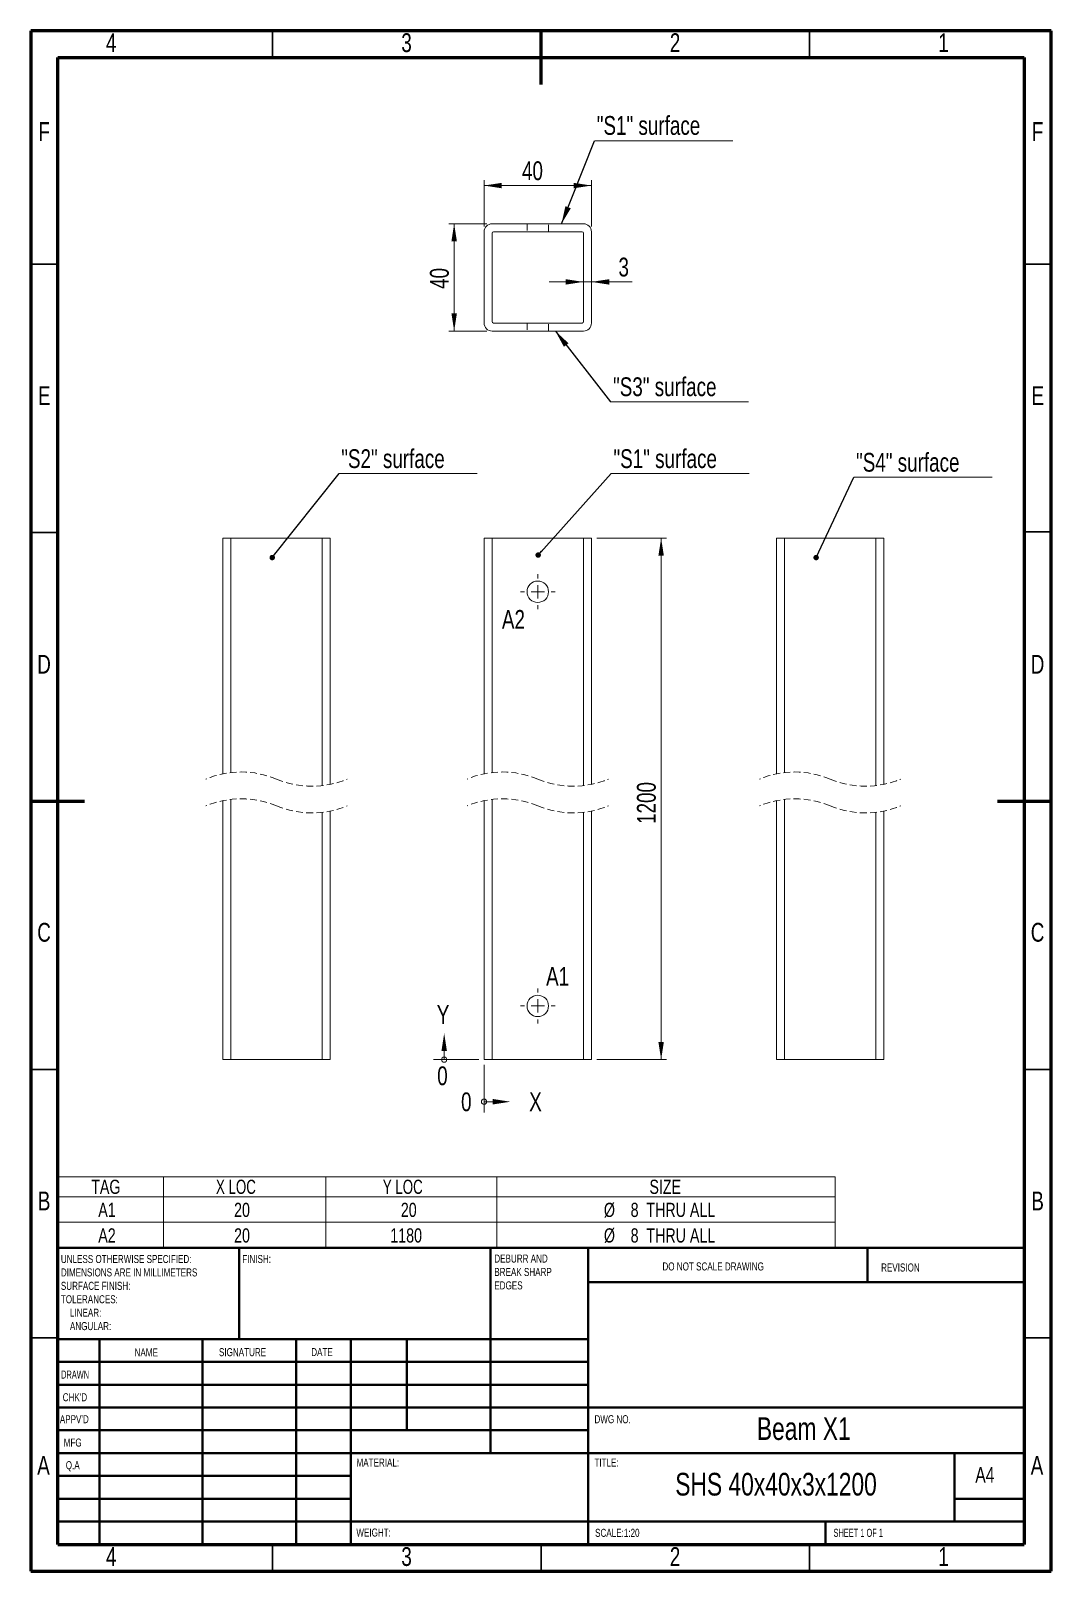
# Model space of a CAD drawing. Header units: millimetres. Extents: x 15 to 205, y 5 to 292.
import ezdxf

# ---------------------------------------------------------------- set-up
doc = ezdxf.new("R2010")
doc.units = ezdxf.units.MM
doc.linetypes.add('HIDDEN', pattern=[1.905, 1.27, -0.635])
doc.styles.add('SLDTEXTSTYLE0', font='TXT', dxfattribs={"width": 0.75})
doc.styles.add('SLDTEXTSTYLE1', font='TXT', dxfattribs={"width": 0.686449})
doc.styles.add('SLDTEXTSTYLE2', font='TXT', dxfattribs={"width": 0.6875})
doc.styles.add('SLDTEXTSTYLE3', font='TXT', dxfattribs={"width": 0.7})
doc.dimstyles.new('SLDDIMSTYLE0', dxfattribs={"dimtxt": 3.5, "dimasz": 3.302, "dimexe": 0, "dimexo": 0.0625, "dimgap": 0.875, "dimtad": 1, "dimlfac": 2, "dimrnd": 1e-09, "dimzin": 12, "dimdsep": 46, "dimtxsty": 'SLDTEXTSTYLE0', "dimsah": 1, "dimcen": 0.09, "dimadec": 0, "dimazin": 3, "dimtfac": 1, "dimtofl": 0, "dimtmove": 0, "dimatfit": 3, "dimfxl": 1, "dimfrac": 2, "dimtolj": 1, "dimtzin": 12, "dimarcsym": 0})
doc.dimstyles.new('SLDDIMSTYLE1', dxfattribs={"dimtxt": 0.18, "dimasz": 1.016, "dimexe": 0, "dimexo": 0.0625, "dimgap": 0, "dimtad": 0, "dimtih": 1, "dimtoh": 1, "dimdec": 0, "dimrnd": 1e-09, "dimzin": 0, "dimdsep": 46, "dimtxsty": 'Standard', "dimblk1": 'DOT', "dimblk2": 'DOT', "dimsah": 1, "dimcen": 0.09, "dimadec": 0, "dimazin": 0, "dimtfac": 1.016, "dimtdec": 0, "dimtofl": 0, "dimtmove": 0, "dimatfit": 3, "dimldrblk": 'DOT', "dimfxl": 1, "dimfrac": 2, "dimtolj": 1, "dimtzin": 0, "dimarcsym": 0})
doc.dimstyles.new('SLDDIMSTYLE2', dxfattribs={"dimtxt": 3.5, "dimasz": 3.302, "dimexe": 0, "dimexo": 0.0625, "dimgap": 0.875, "dimtad": 1, "dimlfac": 2, "dimrnd": 1e-09, "dimzin": 12, "dimdsep": 46, "dimtxsty": 'SLDTEXTSTYLE0', "dimsah": 1, "dimcen": 0.09, "dimadec": 0, "dimazin": 3, "dimtfac": 1, "dimtmove": 0, "dimatfit": 0, "dimfxl": 1, "dimfrac": 2, "dimtolj": 1, "dimtzin": 12, "dimarcsym": 0})
doc.dimstyles.new('SLDDIMSTYLE3', dxfattribs={"dimtxt": 0.18, "dimasz": 3.302, "dimexe": 0, "dimexo": 0.0625, "dimgap": 0, "dimtad": 0, "dimtih": 1, "dimtoh": 1, "dimdec": 0, "dimrnd": 1e-09, "dimzin": 0, "dimdsep": 46, "dimtxsty": 'Standard', "dimsah": 1, "dimcen": 0.09, "dimadec": 0, "dimazin": 0, "dimtfac": 3.302, "dimtdec": 0, "dimtofl": 0, "dimtmove": 0, "dimatfit": 3, "dimfxl": 1, "dimfrac": 2, "dimtolj": 1, "dimtzin": 0, "dimarcsym": 0})

# ---------------------------------------------------------------- blocks, each defined once
blk = doc.blocks.new('SW_NOTE_0')
at = {"color": 0, "linetype": 'Continuous', "lineweight": 0, "char_height": 1.5, "attachment_point": 1, "style": 'SLDTEXTSTYLE0'}
for s, insert in [('UNLESS OTHERWISE SPECIFIED:', (0, 1.93)), ('DIMENSIONS ARE IN MILLIMETERS', (0, -0.57)), ('TOLERANCES:', (0, -5.57)), ('SURFACE FINISH:', (0, -3.07)), ('LINEAR:', (1.69, -8.07)), ('ANGULAR:', (1.69, -10.57))]:
    blk.add_mtext(s, dxfattribs=dict(at, insert=insert))
blk = doc.blocks.new('SW_NOTE_1')
at = {"color": 0, "linetype": 'Continuous', "lineweight": 0, "char_height": 1.5, "attachment_point": 1, "style": 'SLDTEXTSTYLE0'}
for s, insert in [('DEBURR AND', (0, 1.93)), ('BREAK SHARP', (0, -0.57)), ('EDGES', (0, -3.07))]:
    blk.add_mtext(s, dxfattribs=dict(at, insert=insert))
blk = doc.blocks.new('SW_TABLEANNOTATION_0')
at = {"color": 0, "linetype": 'Continuous', "lineweight": 0}
for p, q in [((0, 0), (0, -13.24)), ((144.76, 0), (0, 0)), ((19.68, 0), (19.68, -3.74)), ((49.94, 0), (49.94, -3.74)), ((81.76, 0), (81.76, -3.74)), ((144.76, -13.24), (144.76, 0)), ((0, -3.74), (144.76, -3.74)), ((19.68, -3.74), (19.68, -13.24)), ((49.94, -3.74), (49.94, -13.24)), ((81.76, -3.74), (81.76, -13.24)), ((0, -8.49), (144.76, -8.49)), ((0, -13.24), (144.76, -13.24))]:
    blk.add_line(p, q, dxfattribs=at)
at = {"color": 0, "linetype": 'Continuous', "lineweight": 0, "attachment_point": 1}
for s, insert, char_height, style in [('TAG', (6.24, -0.55), 2.646, 'SLDTEXTSTYLE0'), ('X LOC', (29.47, -0.55), 2.646, 'SLDTEXTSTYLE3'), ('Y LOC', (60.54, -0.55), 2.646, 'SLDTEXTSTYLE3'), ('SIZE', (110.19, -0.55), 2.646, 'SLDTEXTSTYLE0'), ('A1', (7.56, -4.85), 2.646, 'SLDTEXTSTYLE0'), ('20', (32.85, -4.85), 2.646, 'SLDTEXTSTYLE0'), ('20', (63.9, -4.85), 2.646, 'SLDTEXTSTYLE0'), ('%%c', (101.71, -4.85), 2.646, 'SLDTEXTSTYLE0'), ('8', (106.69, -4.85), 2.65, 'SLDTEXTSTYLE0'), ('THRU ALL', (109.62, -4.85), 2.646, 'SLDTEXTSTYLE0'), ('A2', (7.56, -9.61), 2.646, 'SLDTEXTSTYLE0'), ('20', (32.85, -9.61), 2.646, 'SLDTEXTSTYLE0'), ('1180', (61.94, -9.61), 2.646, 'SLDTEXTSTYLE0'), ('%%c', (101.71, -9.61), 2.646, 'SLDTEXTSTYLE0'), ('8', (106.69, -9.61), 2.65, 'SLDTEXTSTYLE0'), ('THRU ALL', (109.62, -9.61), 2.646, 'SLDTEXTSTYLE0')]:
    blk.add_mtext(s, dxfattribs=dict(at, insert=insert, char_height=char_height, style=style))
blk = doc.blocks.new('_D')
at = {"color": 7, "linetype": 'Continuous', "lineweight": 0}
for p, q in [((120.4, 197.48), (133.37, 197.48)), ((132.37, 197.48), (132.37, 100.32)), ((120.4, 100.32), (133.37, 100.32))]:
    blk.add_line(p, q, dxfattribs=at)
for points in [[(132.37, 197.48), (131.86, 194.18), (132.88, 194.18)], [(132.37, 100.32), (132.88, 103.62), (131.86, 103.62)]]:
    blk.add_solid(points, dxfattribs=at)
at = {"color": 7, "linetype": 'Continuous', "lineweight": 0, "insert": (127.86, 144.23), "char_height": 3.5, "attachment_point": 1, "rotation": 90, "style": 'SLDTEXTSTYLE0'}
blk.add_mtext('1200', dxfattribs=at)
blk = doc.blocks.new('SW_NOTE_2')
at = {"color": 0, "linetype": 'Continuous', "lineweight": 0}
blk.add_line((25.73, 0), (0, 0), dxfattribs=at)
at = {"color": 0, "linetype": 'Continuous', "lineweight": 0, "insert": (0.44, 4.51), "char_height": 3.5, "attachment_point": 1, "style": 'SLDTEXTSTYLE0'}
blk.add_mtext('"S1" surface', dxfattribs=at)
blk = doc.blocks.new('_DOT')
at = {"color": 0, "linetype": 'ByBlock', "lineweight": -2}
blk.add_line((-0.5, 0), (-1, 0), dxfattribs=at)
at = {"color": 0, "linetype": 'ByBlock', "const_width": 0.5}
blk.add_lwpolyline([(-0.25, 0, 1), (0.25, 0, 1)], format="xyb", close=True, dxfattribs=at)
blk = doc.blocks.new('SW_CENTERMARKSYMBOL_0')
at = {"color": 0, "linetype": 'Continuous', "lineweight": 0}
for p, q in [((0, 2.5), (0, 3.25)), ((-2.5, 0), (-3.25, 0)), ((0, 0), (-1.25, 0)), ((0, 0), (0, 1.25)), ((0, 0), (0, -1.25)), ((0, 0), (1.25, 0)), ((2.5, 0), (3.25, 0)), ((0, -2.5), (0, -3.25))]:
    blk.add_line(p, q, dxfattribs=at)
blk = doc.blocks.new('SW_CENTERMARKSYMBOL_1')
at = {"color": 0, "linetype": 'Continuous', "lineweight": 0}
for p, q in [((0, 2.5), (0, 3.25)), ((-2.5, 0), (-3.25, 0)), ((0, 0), (-1.25, 0)), ((0, 0), (0, 1.25)), ((0, 0), (0, -1.25)), ((0, 0), (1.25, 0)), ((2.5, 0), (3.25, 0)), ((0, -2.5), (0, -3.25))]:
    blk.add_line(p, q, dxfattribs=at)
blk = doc.blocks.new('SW_DATUMORIGIN_0')
at = {"color": 0, "linetype": 'Continuous', "lineweight": 0}
for p, q in [((-1, 1), (-9.43, 1)), ((-7.43, 1), (-7.43, 2.6)), ((0, 0), (0, -8.85)), ((0, -6.85), (1.6, -6.85))]:
    blk.add_line(p, q, dxfattribs=at)
for centre in [(-7.43, 1), (0, -6.85)]:
    blk.add_circle(centre, 0.5, dxfattribs=at)
for points in [[(-7.43, 5.9), (-7.94, 2.6), (-6.92, 2.6)], [(4.9, -6.85), (1.6, -6.34), (1.6, -7.36)]]:
    blk.add_solid(points, dxfattribs=at)
at = {"color": 0, "linetype": 'Continuous', "lineweight": 0, "char_height": 3.5, "attachment_point": 1, "style": 'SLDTEXTSTYLE0'}
for s, insert in [('Y', (-8.81, 11.14)), ('0', (-8.73, -0.27)), ('0', (-4.29, -5.12)), ('X', (8.4, -5.12))]:
    blk.add_mtext(s, dxfattribs=dict(at, insert=insert))
blk = doc.blocks.new('_D_1')
at = {"color": 7, "linetype": 'Continuous', "lineweight": 0}
for p, q in [((99.4, 255.56), (99.4, 264.17)), ((119.4, 255.56), (119.4, 264.17)), ((99.4, 263.17), (119.4, 263.17))]:
    blk.add_line(p, q, dxfattribs=at)
for points in [[(99.4, 263.17), (102.7, 262.66), (102.7, 263.67)], [(119.4, 263.17), (116.1, 263.67), (116.1, 262.66)]]:
    blk.add_solid(points, dxfattribs=at)
at = {"color": 7, "linetype": 'Continuous', "lineweight": 0, "insert": (106.46, 267.68), "char_height": 3.5, "attachment_point": 1, "style": 'SLDTEXTSTYLE0'}
blk.add_mtext('40', dxfattribs=at)
blk = doc.blocks.new('_D_2')
at = {"color": 7, "linetype": 'Continuous', "lineweight": 0}
for p, q in [((99.9, 256.06), (92.83, 256.06)), ((93.83, 256.06), (93.83, 236.06)), ((99.9, 236.06), (92.83, 236.06))]:
    blk.add_line(p, q, dxfattribs=at)
for points in [[(93.83, 256.06), (93.32, 252.76), (94.34, 252.76)], [(93.83, 236.06), (94.34, 239.36), (93.32, 239.36)]]:
    blk.add_solid(points, dxfattribs=at)
at = {"color": 7, "linetype": 'Continuous', "lineweight": 0, "insert": (89.32, 243.91), "char_height": 3.5, "attachment_point": 1, "rotation": 90, "style": 'SLDTEXTSTYLE0'}
blk.add_mtext('40', dxfattribs=at)
blk = doc.blocks.new('_D_3')
at = {"color": 7, "linetype": 'Continuous', "lineweight": 0}
for p, q in [((117.9, 245.22), (111.55, 245.22)), ((117.9, 245.22), (119.4, 245.22)), ((119.4, 245.22), (127, 245.22))]:
    blk.add_line(p, q, dxfattribs=at)
for points in [[(117.9, 245.22), (114.6, 245.72), (114.6, 244.71)], [(119.4, 245.22), (122.7, 244.71), (122.7, 245.72)]]:
    blk.add_solid(points, dxfattribs=at)
at = {"color": 7, "linetype": 'Continuous', "lineweight": 0, "insert": (124.42, 249.73), "char_height": 3.5, "attachment_point": 1, "style": 'SLDTEXTSTYLE0'}
blk.add_mtext('3', dxfattribs=at)
blk = doc.blocks.new('SW_NOTE_3')
at = {"color": 0, "linetype": 'Continuous', "lineweight": 0}
blk.add_line((25.73, 0), (0, 0), dxfattribs=at)
at = {"color": 0, "linetype": 'Continuous', "lineweight": 0, "insert": (0.4, 4.61), "char_height": 3.5, "attachment_point": 1, "style": 'SLDTEXTSTYLE0'}
blk.add_mtext('"S1" surface', dxfattribs=at)
blk = doc.blocks.new('SW_NOTE_4')
at = {"color": 0, "linetype": 'Continuous', "lineweight": 0}
blk.add_line((25.73, 0), (0, 0), dxfattribs=at)
at = {"color": 0, "linetype": 'Continuous', "lineweight": 0, "insert": (0.48, 4.57), "char_height": 3.5, "attachment_point": 1, "style": 'SLDTEXTSTYLE0'}
blk.add_mtext('"S3" surface', dxfattribs=at)
blk = doc.blocks.new('SW_NOTE_5')
at = {"color": 0, "linetype": 'Continuous', "lineweight": 0}
blk.add_line((25.73, 0), (0, 0), dxfattribs=at)
at = {"color": 0, "linetype": 'Continuous', "lineweight": 0, "insert": (0.39, 4.54), "char_height": 3.5, "attachment_point": 1, "style": 'SLDTEXTSTYLE0'}
blk.add_mtext('"S4" surface', dxfattribs=at)
blk = doc.blocks.new('SW_NOTE_6')
at = {"color": 0, "linetype": 'Continuous', "lineweight": 0}
blk.add_line((25.73, 0), (0, 0), dxfattribs=at)
at = {"color": 0, "linetype": 'Continuous', "lineweight": 0, "insert": (0.4, 4.51), "char_height": 3.5, "attachment_point": 1, "style": 'SLDTEXTSTYLE0'}
blk.add_mtext('"S2" surface', dxfattribs=at)

msp = doc.modelspace()

# ---------------------------------------------------------------- linework, layer by layer
at = {"color": 7, "linetype": 'Continuous', "lineweight": 60}
for p, q in [((205, 292), (15, 292)), ((15, 292), (15, 5)), ((110, 282), (110, 292)), ((205, 5), (205, 292)), ((20, 287), (200, 287)), ((20, 10), (20, 287)), ((200, 287), (200, 10)), ((15, 148.5), (25, 148.5)), ((195, 148.5), (205, 148.5)), ((20, 10), (200, 10)), ((15, 5), (205, 5))]:
    msp.add_line(p, q, dxfattribs=at)
at = {"color": 7, "linetype": 'Continuous', "lineweight": 30}
for p, q in [((60, 287), (60, 292)), ((160, 287), (160, 292)), ((20, 248.5), (15, 248.5)), ((200, 248.5), (205, 248.5)), ((20, 198.5), (15, 198.5)), ((200, 198.6509), (205, 198.6509)), ((20, 98.5), (15, 98.5)), ((200, 98.5), (205, 98.5)), ((20, 48.5), (15, 48.5)), ((200, 48.5), (205, 48.5)), ((60, 10), (60, 5)), ((110, 10), (110, 5)), ((160, 10), (160, 5))]:
    msp.add_line(p, q, dxfattribs=at)
at = {"color": 7, "linetype": 'Continuous', "lineweight": 15}
for p, q in [((100.9025, 256.0586), (117.9025, 256.0586)), ((99.4025, 237.5586), (99.4025, 254.5586)), ((100.9025, 237.8086), (100.9025, 254.3086)), ((101.1525, 254.5586), (117.6525, 254.5586)), ((117.9025, 254.3086), (117.9025, 237.8086)), ((119.4025, 254.5586), (119.4025, 237.5586)), ((117.9025, 236.0586), (100.9025, 236.0586)), ((117.6525, 237.5586), (101.1525, 237.5586)), ((50.7591, 153.5623), (50.7591, 197.4827)), ((50.7591, 197.4827), (52.2591, 197.4827)), ((52.2591, 197.4827), (52.2591, 153.7986)), ((69.2591, 197.4827), (52.2591, 197.4827)), ((69.2591, 151.3778), (69.2591, 197.4827)), ((69.2591, 197.4827), (70.7591, 197.4827)), ((70.7591, 197.4827), (70.7591, 151.6141)), ((99.4025, 153.5623), (99.4025, 197.4827)), ((99.4025, 197.4827), (100.9025, 197.4827)), ((100.9025, 197.4827), (100.9025, 153.7986)), ((117.9025, 197.4827), (100.9025, 197.4827)), ((117.9025, 151.3778), (117.9025, 197.4827)), ((117.9025, 197.4827), (119.4025, 197.4827)), ((119.4025, 197.4827), (119.4025, 151.6141)), ((153.845, 153.5623), (153.845, 197.4827)), ((153.845, 197.4827), (155.345, 197.4827)), ((155.345, 197.4827), (155.345, 153.7986)), ((172.345, 197.4827), (155.345, 197.4827)), ((172.345, 151.3778), (172.345, 197.4827)), ((172.345, 197.4827), (173.845, 197.4827)), ((173.845, 197.4827), (173.845, 151.6141)), ((50.7591, 100.3202), (50.7591, 148.5623)), ((52.2591, 148.7986), (52.2591, 100.3202)), ((69.2591, 100.3202), (69.2591, 146.3778)), ((70.7591, 146.6141), (70.7591, 100.3202)), ((99.4025, 100.3202), (99.4025, 148.5623)), ((100.9025, 148.7986), (100.9025, 100.3202)), ((117.9025, 100.3202), (117.9025, 146.3778)), ((119.4025, 146.6141), (119.4025, 100.3202)), ((153.845, 100.3202), (153.845, 148.5623)), ((155.345, 148.7986), (155.345, 100.3202)), ((172.345, 100.3202), (172.345, 146.3778)), ((173.845, 146.6141), (173.845, 100.3202)), ((52.2591, 100.3202), (50.7591, 100.3202)), ((69.2591, 100.3202), (52.2591, 100.3202)), ((70.7591, 100.3202), (69.2591, 100.3202)), ((100.9025, 100.3202), (99.4025, 100.3202)), ((117.9025, 100.3202), (100.9025, 100.3202)), ((119.4025, 100.3202), (117.9025, 100.3202)), ((155.345, 100.3202), (153.845, 100.3202)), ((172.345, 100.3202), (155.345, 100.3202)), ((173.845, 100.3202), (172.345, 100.3202))]:
    msp.add_line(p, q, dxfattribs=at)
at = {"color": 7, "linetype": 'HIDDEN', "lineweight": 0}
for p, q in [((107.4025, 256.0586), (107.4025, 254.5586)), ((111.4025, 254.5586), (111.4025, 256.0586)), ((107.4025, 237.5586), (107.4025, 236.0586)), ((111.4025, 236.0586), (111.4025, 237.5586))]:
    msp.add_line(p, q, dxfattribs=at)
at = {"color": 7, "linetype": 'Continuous', "lineweight": 40}
for p, q in [((20, 65.25), (200, 65.25)), ((20, 65.25), (20, 10)), ((53.8, 48.25), (53.8, 65.25)), ((100.6, 65.25), (100.6, 27)), ((118.8, 65.25), (118.8, 10)), ((170.8, 58.875), (170.8, 65.25)), ((200, 58.875), (118.8, 58.875)), ((118.8, 48.25), (20, 48.25)), ((27.8, 48.25), (27.8, 10)), ((46.991, 48.25), (46.991, 10)), ((64.3989, 48.25), (64.3989, 10)), ((74.6, 10), (74.6, 48.25)), ((85, 31.25), (85, 48.25)), ((118.8, 44), (20, 44)), ((118.8, 39.75), (20, 39.75)), ((200, 35.5), (20, 35.5)), ((118.8, 31.25), (20, 31.25)), ((74.6, 27), (20, 27)), ((74.6, 27), (200, 27)), ((187, 14.25), (187, 27)), ((74.6, 22.7499), (20, 22.7499)), ((74.6, 18.5), (20, 18.5)), ((200, 18.5), (187, 18.5)), ((20, 14.25), (200, 14.25)), ((163, 10), (163, 14.25))]:
    msp.add_line(p, q, dxfattribs=at)
at = {"color": 7, "linetype": 'Continuous', "lineweight": 15}
for centre in [(109.4025, 187.4827), (109.4025, 110.3203)]:
    msp.add_circle(centre, 2, dxfattribs=at)
for centre, radius, start, end in [((100.9025, 254.5586), 1.5, 90, 180), ((117.9025, 254.5586), 1.5, 0, 90), ((101.1525, 254.3086), 0.25, 90, 180), ((117.6525, 254.3086), 0.25, 0, 90), ((100.9025, 237.5586), 1.5, 180, 270), ((101.1525, 237.8086), 0.25, 180, 270), ((117.6525, 237.8086), 0.25, 270, 0), ((117.9025, 237.5586), 1.5, 270, 0)]:
    msp.add_arc(centre, radius, start, end, dxfattribs=at)
at = {"color": 7, "linetype": 'HIDDEN', "lineweight": 0}
for centre, start, end in [((54.1716, 136.7782), 67.380135, 112.619865), ((67.3466, 168.3982), 247.380135, 292.619865), ((102.815, 136.7782), 67.380135, 112.619865), ((115.99, 168.3982), 247.380135, 292.619865), ((157.2575, 136.7782), 67.380135, 112.619865), ((170.4325, 168.3982), 247.380135, 292.619865), ((54.1716, 131.7782), 67.380135, 112.619865), ((67.3466, 163.3982), 247.380135, 292.619865), ((102.815, 131.7782), 67.380135, 112.619865), ((115.99, 163.3982), 247.380135, 292.619865), ((157.2575, 131.7782), 67.380135, 112.619865), ((170.4325, 163.3982), 247.380135, 292.619865)]:
    msp.add_arc(centre, 17.1275, start, end, dxfattribs=at)

# ---------------------------------------------------------------- block references
at = {"color": 7, "linetype": 'Continuous', "lineweight": 0}
for name, p in [('SW_NOTE_3', (119.9841, 271.5074)), ('SW_NOTE_4', (122.9357, 222.8651)), ('SW_NOTE_6', (72.4044, 209.5239)), ('SW_NOTE_2', (123.0537, 209.5239)), ('SW_NOTE_5', (168.2721, 208.8155)), ('SW_CENTERMARKSYMBOL_1', (109.4025, 187.4827)), ('SW_CENTERMARKSYMBOL_0', (109.4025, 110.3203)), ('SW_DATUMORIGIN_0', (99.4025, 99.3203)), ('SW_TABLEANNOTATION_0', (20, 78.4923)), ('SW_NOTE_0', (20.5937, 61.9874)), ('SW_NOTE_1', (101.3092, 62.0695))]:
    msp.add_blockref(name, p, dxfattribs=at)

# ---------------------------------------------------------------- texts
for s, insert, char_height, attachment_point, style in [('4', (29.9648, 291.5383), 3.5, 2, 'SLDTEXTSTYLE0'), ('3', (84.9648, 291.5383), 3.5, 2, 'SLDTEXTSTYLE0'), ('2', (134.9648, 291.5383), 3.5, 2, 'SLDTEXTSTYLE0'), ('1', (184.9648, 291.5383), 3.5, 2, 'SLDTEXTSTYLE0'), ('F', (17.4635, 274.9793), 3.5, 2, 'SLDTEXTSTYLE0'), ('F', (202.4635, 274.9793), 3.5, 2, 'SLDTEXTSTYLE0'), ('E', (17.5061, 225.7883), 3.5, 2, 'SLDTEXTSTYLE0'), ('E', (202.5061, 225.7883), 3.5, 2, 'SLDTEXTSTYLE0'), ('A2', (102.7233, 184.0834), 3.5, 1, 'SLDTEXTSTYLE0'), ('D', (17.4599, 175.7293), 3.5, 2, 'SLDTEXTSTYLE0'), ('D', (202.4599, 175.7293), 3.5, 2, 'SLDTEXTSTYLE0'), ('C', (17.4635, 125.7883), 3.5, 2, 'SLDTEXTSTYLE0'), ('C', (202.4635, 125.7883), 3.5, 2, 'SLDTEXTSTYLE0'), ('A1', (110.9476, 117.5837), 3.5, 1, 'SLDTEXTSTYLE0'), ('B', (17.4733, 75.7293), 3.5, 2, 'SLDTEXTSTYLE0'), ('B', (202.4733, 75.7293), 3.5, 2, 'SLDTEXTSTYLE0'), ('FINISH:', (54.3713, 63.9193), 1.5, 1, 'SLDTEXTSTYLE0'), ('DO NOT SCALE DRAWING', (132.6146, 62.533), 1.5, 1, 'SLDTEXTSTYLE0'), ('REVISION', (173.3276, 62.3349), 1.5, 1, 'SLDTEXTSTYLE0'), ('NAME', (34.3222, 46.5015), 1.5, 1, 'SLDTEXTSTYLE0'), ('SIGNATURE', (50.0336, 46.5618), 1.5, 1, 'SLDTEXTSTYLE0'), ('DATE', (67.2147, 46.5762), 1.5, 1, 'SLDTEXTSTYLE0'), ('DRAWN', (20.6434, 42.3848), 1.5, 1, 'SLDTEXTSTYLE1'), ("CHK'D", (20.9392, 38.1619), 1.5, 1, 'SLDTEXTSTYLE0'), ("APPV'D", (20.4017, 34.0659), 1.5, 1, 'SLDTEXTSTYLE0'), ('DWG NO.', (119.953, 34.0659), 1.5, 1, 'SLDTEXTSTYLE0'), ('Beam X1', (158.9295, 33.6858), 4.23333, 2, 'SLDTEXTSTYLE0'), ('MFG', (21.124, 29.7158), 1.5, 1, 'SLDTEXTSTYLE0'), ('A', (17.3602, 26.4793), 3.5, 2, 'SLDTEXTSTYLE0'), ('MATERIAL:', (75.6459, 25.9861), 1.5, 1, 'SLDTEXTSTYLE0'), ('TITLE:', (119.953, 25.9861), 1.5, 1, 'SLDTEXTSTYLE0'), ('A', (202.3602, 26.4793), 3.5, 2, 'SLDTEXTSTYLE0'), ('Q.A', (21.509, 25.5047), 1.5, 1, 'SLDTEXTSTYLE0'), ('SHS 40x40x3x1200', (153.7653, 23.3277), 4.233333, 2, 'SLDTEXTSTYLE0'), ('A4', (190.8712, 24.4064), 2.91042, 1, 'SLDTEXTSTYLE0'), ('WEIGHT:', (75.6178, 12.9493), 1.4986, 1, 'SLDTEXTSTYLE0'), ('SCALE:1:20', (120.074, 12.9001), 1.5, 1, 'SLDTEXTSTYLE0'), ('SHEET 1 OF 1', (164.4783, 12.9001), 1.5, 1, 'SLDTEXTSTYLE2'), ('4', (29.9648, 9.4793), 3.5, 2, 'SLDTEXTSTYLE0'), ('3', (84.9648, 9.4793), 3.5, 2, 'SLDTEXTSTYLE0'), ('2', (134.9648, 9.4793), 3.5, 2, 'SLDTEXTSTYLE0'), ('1', (184.9648, 9.4793), 3.5, 2, 'SLDTEXTSTYLE0')]:
    msp.add_mtext(s, dxfattribs=dict(at, insert=insert, char_height=char_height, attachment_point=attachment_point, style=style))

# ---------------------------------------------------------------- dimensions: what is measured, and where the dimension line sits
for base, p1, p2, picture, middle in [((119.4025, 263.1654), (99.4025, 254.5586), (119.4025, 254.5586), '_D_1', (109.0446, 263.1654)), ((119.4025, 245.2161), (117.9025, 237.8086), (119.4025, 237.5586), '_D_3', (125.7119, 245.2161))]:
    dim = msp.add_linear_dim(base=base, p1=p1, p2=p2, dimstyle='SLDDIMSTYLE2', dxfattribs=at)
    dim.commit()
    dim.dimension.update_dxf_attribs({"geometry": picture, "text_midpoint": middle, "dimtype": 160})
dim = msp.add_linear_dim(base=(93.8304, 236.0586), p1=(100.9025, 256.0586), p2=(100.9025, 236.0586), angle=90, dimstyle='SLDDIMSTYLE2', dxfattribs=at)
dim.commit()
dim.dimension.update_dxf_attribs({"geometry": '_D_2', "text_midpoint": (93.8304, 246.4982), "dimtype": 160})
dim = msp.add_linear_dim(base=(132.3726, 100.3203), p1=(119.4025, 197.4827), p2=(119.4025, 100.3203), angle=90, text='1200', dimstyle='SLDDIMSTYLE0', dxfattribs=at)
dim.commit()
dim.dimension.update_dxf_attribs({"geometry": '_D', "text_midpoint": (132.3726, 149.4038), "dimtype": 160})

# ---------------------------------------------------------------- leaders
for points, dimstyle in [([(113.8231, 256.0586), (119.9841, 271.5074)], 'SLDDIMSTYLE3'), ([(112.67, 236.0586), (122.9357, 222.8651)], 'SLDDIMSTYLE3'), ([(59.9543, 193.8523), (72.4044, 209.5239)], 'SLDDIMSTYLE1'), ([(109.473, 194.327), (123.0537, 209.5239)], 'SLDDIMSTYLE1'), ([(161.231, 193.8517), (168.2721, 208.8155)], 'SLDDIMSTYLE1')]:
    msp.add_leader(points, dimstyle=dimstyle, dxfattribs=at)

doc.saveas('drawing.dxf')
